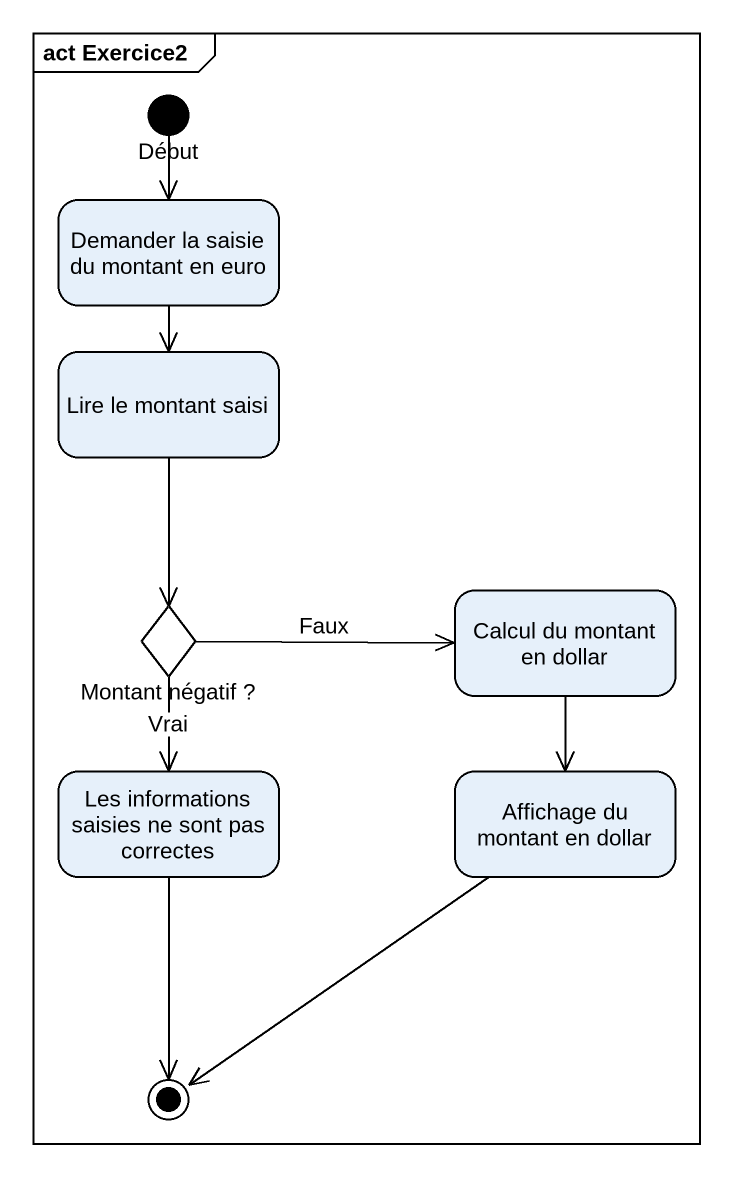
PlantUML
@startuml
mainframe act Exercice2
hide empty description
state Début <<start>>
state "Demander la saisie du montant en euro" as Demander_la_saisie_du
state "Lire le montant saisi" as Lire_le_montant_saisi
state "Montant négatif ?" as Montant_négatif <<choice>>
state "Calcul du montant en dollar" as Calcul_du_montant_en_dollar
state "Les informations saisies ne sont pas correctes" as Les_informations_saisies_ne
state "Affichage du montant en dollar" as Affichage_du_montant_en
Début --> Demander_la_saisie_du
Demander_la_saisie_du --> Lire_le_montant_saisi
Lire_le_montant_saisi --> Montant_négatif
Montant_négatif -right-> Calcul_du_montant_en_dollar : Faux
Montant_négatif --> Les_informations_saisies_ne : Vrai
Calcul_du_montant_en_dollar --> Affichage_du_montant_en
Les_informations_saisies_ne --> [*]
Affichage_du_montant_en --> [*]
@enduml
